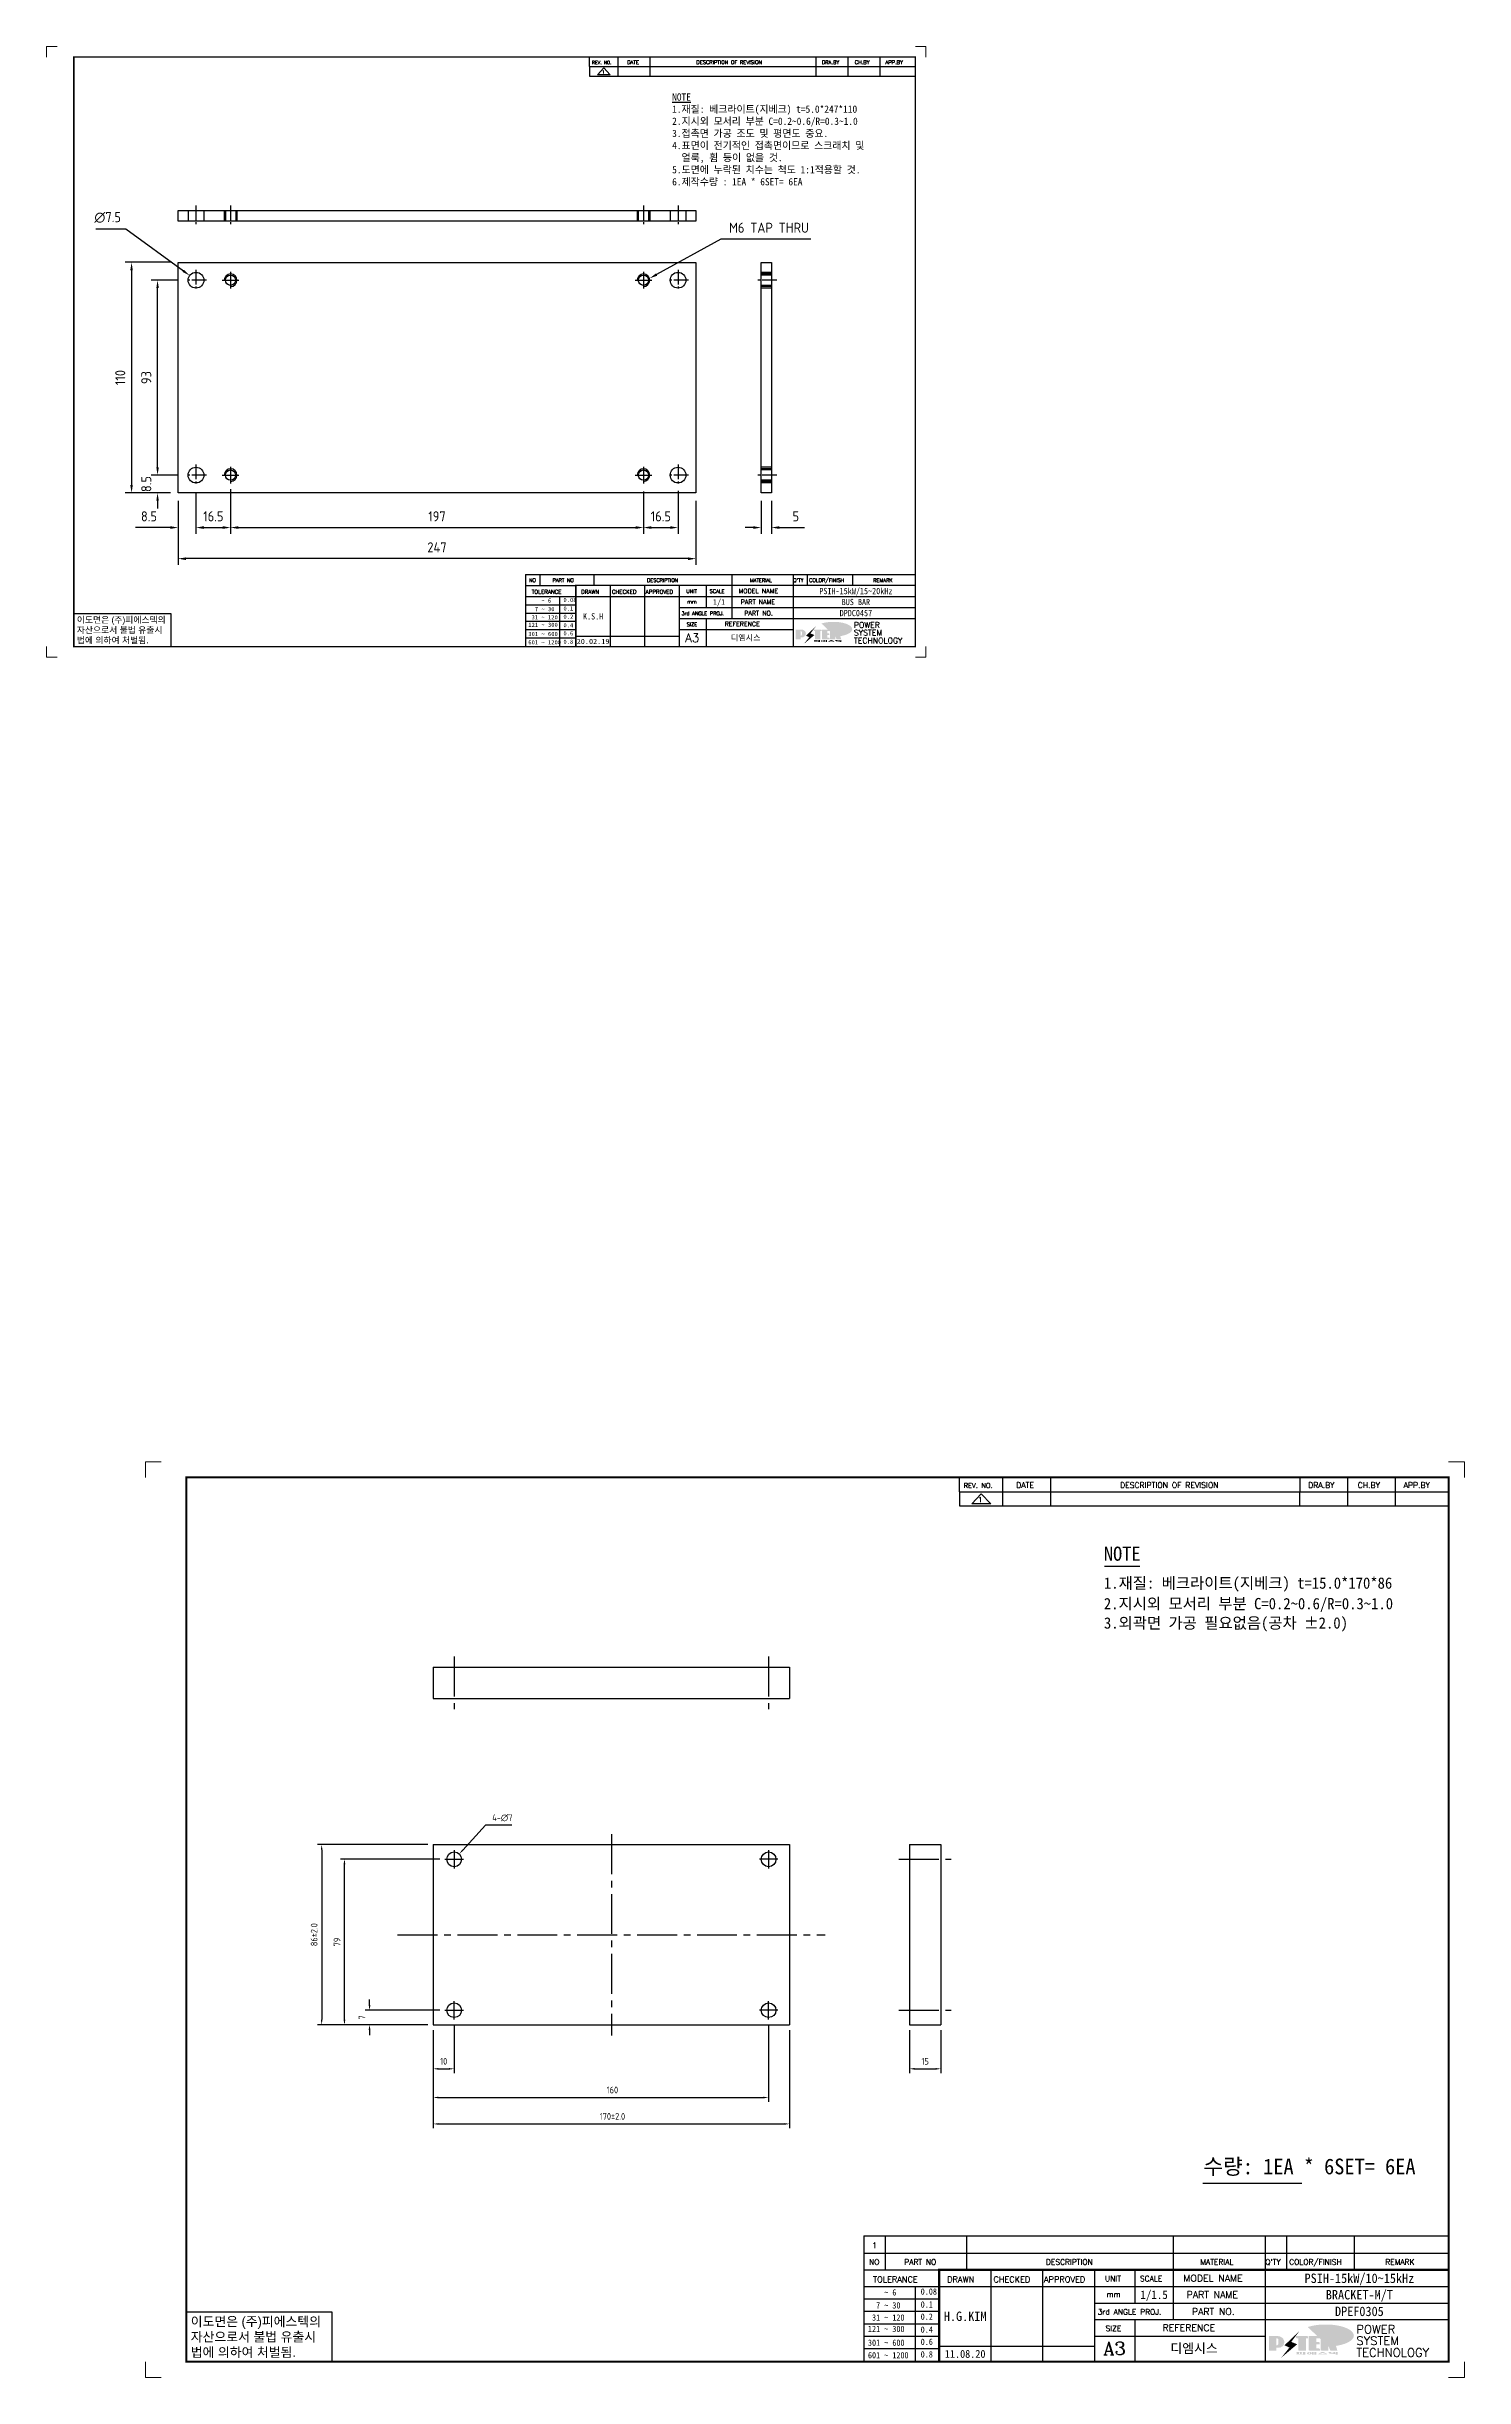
# Model space of a CAD drawing. Header units: millimetres. Extents: x 24815 to 37444, y -10619 to 6020.
# Drawn here: x 28445 to 29121, y -5323 to -4210 of the extents above; entities that cross this region are included whole.
import ezdxf
from ezdxf.enums import TextEntityAlignment as Align

# ---------------------------------------------------------------- set-up
doc = ezdxf.new("R2010")
doc.units = ezdxf.units.MM
for name, pattern in [('CENTER', [50.8, 31.75, -6.35, 6.35, -6.35]), ('CENTER1', [10, 7, -1, 1, -1]), ('CENTER2', [28.575, 19.05, -3.175, 3.175, -3.175]), ('HIDDEN', [9.525, 6.35, -3.175])]:
    doc.linetypes.add(name, pattern=pattern)
for name, color, linetype in [('CL', 1, 'CENTER'), ('FL', 3, 'Continuous'), ('FORMAT-1', 7, 'Continuous'), ('line', 3, 'Continuous')]:
    doc.layers.add(name, color=color, linetype=linetype)
doc.styles.add('h1', font='')
doc.styles.add('HAN', font='')
doc.styles.add('RC', font='ROMANC.SHX')
doc.styles.add('ROMANT', font='romant')
doc.styles.add('RT', font='ROMANT.SHX', dxfattribs={"oblique": 15})
doc.styles.get("Standard").update_dxf_attribs({"font": 'ISOCP.SHX', "bigfont": 'WHGTXT.SHX'})
doc.styles.get('h1').set_extended_font_data('New Gulim')
doc.styles.get('HAN').set_extended_font_data('GulimChe')
doc.dimstyles.new('PS-1', dxfattribs={"dimtxt": 3.2, "dimasz": 2.5, "dimexe": 2, "dimexo": 2.5, "dimgap": 2, "dimtad": 1, "dimtoh": 1, "dimrnd": 0.05, "dimzin": 12, "dimdsep": 46, "dimtxsty": 'Standard', "dimcen": 0, "dimclrt": 2, "dimazin": 3, "dimtfac": 1, "dimtofl": 0, "dimtmove": 0, "dimatfit": 3, "dimfxl": 0.18, "dimtolj": 1, "dimtzin": 0, "dimarcsym": 0})
doc.dimstyles.new('PS-1.5', dxfattribs={"dimscale": 1.5, "dimtxt": 3.2, "dimasz": 2.5, "dimexe": 2, "dimexo": 2.5, "dimgap": 2, "dimtad": 1, "dimtoh": 1, "dimrnd": 0.05, "dimzin": 12, "dimdsep": 46, "dimtxsty": 'Standard', "dimcen": 0, "dimclrt": 2, "dimazin": 3, "dimtfac": 1, "dimtofl": 0, "dimtmove": 0, "dimatfit": 3, "dimfxl": 0.18, "dimtolj": 1, "dimtzin": 0, "dimarcsym": 0})

# ---------------------------------------------------------------- blocks, each defined once
blk = doc.blocks.new('A$C25FC4D7C')
blk.add_circle((0, 0), 2.46)
at = {"layer": 'CL'}
for p, q in [((-4, 0), (4, 0)), ((0, 4), (0, -4))]:
    blk.add_line(p, q, dxfattribs=at)
at = {"layer": 'FL'}
blk.add_arc((0, 0), 3, 270, 180, dxfattribs=at)
blk = doc.blocks.new('A$C27F636C6')
at = {"color": 1, "linetype": 'CENTER1'}
for p, q in [((-224.5, 0), (-234.5, 0)), ((-229.5, 5), (-229.5, -5)), ((5.5, 0), (-4.5, 0)), ((0.5, 5), (0.5, -5)), ((-229.5, -88), (-229.5, -98)), ((0.5, -88), (0.5, -98)), ((-224.5, -93), (-234.5, -93)), ((5.5, -93), (-4.5, -93))]:
    blk.add_line(p, q, dxfattribs=at)
at = {"color": 32}
blk.add_lwpolyline([(-238, 8.5), (9, 8.5), (9, -101.5), (-238, -101.5)], close=True, dxfattribs=at)
for centre in [(-229.5, 0), (0.5, 0), (-229.5, -93), (0.5, -93)]:
    blk.add_circle(centre, 3.75, dxfattribs=at)
for p in [(-213, 0), (-16, 0), (-213, -93), (-16, -93)]:
    blk.add_blockref('A$C25FC4D7C', p)
blk = doc.blocks.new('re3')
at = {"color": 180}
for p, q in [((0, 0), (0, -4.55)), ((0, -4.55), (155.53, -4.55)), ((6.87, -0.64), (3.86, -3.91)), ((9.88, -3.91), (3.86, -3.91)), ((6.87, -0.64), (9.88, -3.91)), ((13.74, -4.55), (13.74, 0)), ((28.97, -4.55), (28.97, 0)), ((108.25, -4.55), (108.25, 0)), ((123.49, -4.55), (123.49, 0)), ((138.64, -4.55), (138.64, 0))]:
    blk.add_line(p, q, dxfattribs=at)
at = {"color": 2, "style": 'RC', "oblique": 15}
blk.add_attdef('REV.NO', text='', height=1.56, dxfattribs=at).set_placement((6.59, -2.56), align=Align.MIDDLE_CENTER)
blk.add_attdef('-1', text='', height=1.56, dxfattribs=at).set_placement((9.37, -1.66), align=Align.MIDDLE_LEFT)
at = {"color": 2, "style": 'HAN'}
for tag, p in [('REV.-DATE', (21.36, -2.28)), ('DRA.BY', (115.87, -2.28)), ('CH.BY', (131.07, -2.28)), ('APP.BY', (147.09, -2.28))]:
    blk.add_attdef(tag, text='', height=2.5, dxfattribs=at).set_placement(p, align=Align.MIDDLE_CENTER)
blk.add_attdef('DESCRIPTION-OF-REVISION', text='', height=2.5, dxfattribs=at).set_placement((31.61, -2.28), align=Align.MIDDLE_LEFT)
blk = doc.blocks.new('t3')
for p, q in [((0, 15.88), (46.25, 15.88)), ((0, 15.88), (0, 0)), ((46.25, 15.88), (46.25, 0)), ((0, 0), (46.25, 0))]:
    blk.add_line(p, q)
at = {"color": 1, "style": 'h1'}
for s, p in [('자산으로서 불법 유출시', (1.4, 6.41)), ('이도면은 (주)피에스텍의', (1.4, 11.29)), ('법에 의하여 처벌됨.', (1.4, 1.52))]:
    blk.add_text(s, height=3, dxfattribs=at).set_placement(p)
blk = doc.blocks.new('new LOGO')
at = {"layer": 'line'}
h = blk.add_hatch(color=253, dxfattribs=at)
edge = h.paths.add_edge_path()
edge.add_ellipse((334, 86), major_axis=(-166, 0), ratio=0.39426, start_angle=111.5127, end_angle=334.469)
edge.add_ellipse((314, 81), major_axis=(-154, 0), ratio=0.40699, start_angle=121.3066, end_angle=327.7437, ccw=False)
edge.add_line((394, 28), (395, 26))
h = blk.add_hatch(color=1, dxfattribs=at)
h.paths.add_polyline_path([(41, 16), (54, 16, 1), (54, 83), (0, 83), (0, 0), (41, 0)])
h.paths.add_polyline_path([(41, 28), (41, 72), (44, 72, -0.414214), (55, 61), (55, 39, -0.414214), (44, 28)], flags=16)
h.paths.add_polyline_path([(215, 72), (227, 72), (227, 83), (160, 83), (160, 72), (172, 72), (172, 0), (215, 0)])
h.paths.add_polyline_path([(276, 37), (295, 37), (295, 49), (276, 49), (276, 72), (295, 72), (295, 83), (234, 83), (234, 0), (297, 0), (297, 11), (276, 11)])
h.paths.add_polyline_path([(347, 35), (360, 0), (400, 0), (380, 67), (400, 83), (381, 83), (347, 62), (347, 83), (305, 83), (305, 0), (347, 0)])
h = blk.add_hatch(color=250, dxfattribs=at)
h.paths.add_polyline_path([(44, 69), (47, 69, -0.129793), (52, 68, 0.221832), (44, 72), (41, 72), (41, 28), (44, 28, 0.02048), (44, 28)], flags=17)
h.paths.add_polyline_path([(44, 14), (57, 14, 0.72362), (77, 74, -0.679777), (54, 16), (41, 16), (41, 0), (3, 0), (3, -3), (44, -3)])
h.paths.add_polyline_path([(118, 14), (71, -44), (77, -40), (121, 16), (92, 29), (173, 106), (177, 111), (89, 28)])
h.paths.add_polyline_path([(163, 72), (163, 69), (172, 69), (172, 72)], flags=17)
h.paths.add_polyline_path([(218, 69), (230, 69), (230, 80), (227, 80), (227, 72), (215, 72), (215, 0), (175, 0), (175, -3), (218, -3)])
h.paths.add_polyline_path([(298, 47), (295, 47), (295, 37), (276, 37), (276, 11), (279, 11), (279, 35), (298, 35)])
h.paths.add_polyline_path([(300, 8), (297, 8), (297, 0), (237, 0), (237, -3), (300, -3)])
h.paths.add_polyline_path([(298, 80), (295, 80), (295, 72), (276, 72), (276, 49), (279, 49), (279, 69), (298, 69)])
h.paths.add_polyline_path([(350, 80), (347, 80), (347, 62), (350, 64)])
h.paths.add_polyline_path([(350, 27), (347, 35), (347, 0), (308, 0), (308, -3), (350, -3)])
h.paths.add_polyline_path([(403, 80), (397, 80), (380, 67), (400, 0), (362, 0), (363, -3), (403, -3), (383, 64)])
blk.add_hatch(color=5, dxfattribs=at).paths.add_polyline_path([(166, 35), (131, 49), (180, 113), (92, 29), (121, 16), (74, -43)])
h = blk.add_hatch(color=250, dxfattribs=at)
edge = h.paths.add_edge_path()
edge.add_ellipse((238, -18), major_axis=(-14.3, 0), ratio=0.526336, start_angle=192.2456, end_angle=269.0748)
edge.add_line((238, -10), (238, -10))
edge.add_ellipse((238, -18), major_axis=(-14.3, 0), ratio=0.526336, start_angle=270.9252, end_angle=449.0748)
edge.add_line((238, -25), (238, -25))
edge.add_ellipse((238, -18), major_axis=(-14.3, 0), ratio=0.526336, start_angle=450.9252, end_angle=527.7544)
edge.add_line((252, -19), (254, -19))
edge.add_line((254, -19), (254, -27))
edge.add_line((254, -27), (263, -27))
edge.add_line((263, -27), (263, -10))
edge.add_line((263, -10), (254, -10))
edge.add_line((254, -10), (254, -16))
edge.add_line((254, -16), (252, -16))
h.paths.add_polyline_path([(241, -16), (241, -19, -1), (234, -19), (234, -16, -1)], flags=16)
h.paths.add_polyline_path([(278, -10), (268, -10), (268, -27), (278, -27)])
h.paths.add_polyline_path([(310, -10), (310, -11, -0.157169), (289, -18), (294, -20, 0.128407), (316, -16, 0.128407), (339, -20), (343, -18, -0.157169), (322, -11), (322, -10)])
h.paths.add_polyline_path([(342, -25), (342, -22), (290, -22), (290, -25)])
h.paths.add_polyline_path([(352, -10), (352, -16, 0.414214), (354, -18), (379, -18), (379, -20), (390, -20), (390, -10), (379, -10), (379, -14), (375, -14), (375, -15), (379, -15), (379, -16), (365, -16), (365, -15), (371, -15), (371, -14), (365, -14), (365, -13), (375, -13), (375, -10)])
h.paths.add_polyline_path([(394, -10), (394, -20), (405, -20), (405, -10)])
h.paths.add_polyline_path([(405, -27), (405, -21), (357, -21), (357, -23), (392, -23), (392, -27)])
h.paths.add_polyline_path([(200, -10), (200, -22), (193, -22), (193, -13), (197, -13), (197, -10), (161, -10), (161, -13), (164, -13), (164, -22), (161, -22), (161, -25), (200, -25), (200, -27), (214, -27), (214, -10)])
h.paths.add_polyline_path([(182, -13), (176, -13), (176, -22), (182, -22)], flags=17)
blk = doc.blocks.new('format-3')
at = {"color": 3, "lineweight": 9}
for p, q in [((0, 286.3), (0, 291.3)), ((5, 291.3), (0, 291.3)), ((414.5, 291.3), (419.5, 291.3)), ((419.5, 286.3), (419.5, 291.3)), ((0, 5), (0, 0)), ((5, 0), (0, 0)), ((414.5, 0), (419.5, 0)), ((419.5, 5), (419.5, 0))]:
    blk.add_line(p, q, dxfattribs=at)
at = {"color": 180}
for p, q in [((258.97, 281.75), (258.97, 286.3)), ((258.97, 281.75), (414.5, 281.75)), ((272.71, 281.75), (272.71, 286.3)), ((287.94, 281.75), (287.94, 286.3)), ((367.22, 281.75), (367.22, 286.3)), ((382.45, 281.75), (382.45, 286.3)), ((397.61, 281.75), (397.61, 286.3)), ((228.5, 39.49), (228.5, 5)), ((228.5, 39.49), (414.5, 39.49)), ((235.29, 39.49), (235.29, 34.21)), ((261.24, 34.21), (261.24, 39.49)), ((326.9, 39.49), (326.9, 34.21)), ((356.11, 39.49), (356.11, 34.21)), ((362.93, 39.49), (362.93, 34.21)), ((384.48, 39.49), (384.48, 34.21)), ((228.5, 34.21), (252.48, 34.21)), ((268.96, 5), (268.96, 34.21)), ((285.45, 5), (285.45, 34.21)), ((301.94, 5), (301.94, 34.21)), ((314.72, 34.21), (314.72, 23.65)), ((326.9, 34.21), (326.9, 18.37)), ((356.11, 34.21), (356.11, 5)), ((228.5, 28.93), (252.48, 28.93)), ((228.5, 24.98), (252.48, 24.98)), ((244.89, 5.23), (244.89, 28.93)), ((252.48, 28.93), (414.5, 28.93)), ((301.94, 23.65), (414.5, 23.65)), ((228.5, 21.03), (252.48, 21.03)), ((228.5, 17.08), (252.48, 17.08)), ((301.94, 18.37), (414.5, 18.37)), ((314.72, 18.37), (314.72, 5)), ((228.5, 13.13), (252.48, 13.13)), ((228.5, 9.18), (252.48, 9.18)), ((252.48, 9.95), (301.94, 9.95)), ((301.94, 13.09), (356.11, 13.09))]:
    blk.add_line(p, q, dxfattribs=at)
at = {"const_width": 0.7}
blk.add_lwpolyline([(252.48, 5), (252.48, 34.21), (414.5, 34.21)], dxfattribs=at)
at = {"layer": 'FORMAT-1', "const_width": 0.7}
blk.add_lwpolyline([(13, 5), (13, 286.3), (414.5, 286.3), (414.5, 5)], close=True, dxfattribs=at)
blk.add_blockref('t3', (13, 5))
at = {"xscale": 0.05400000000000027, "yscale": 0.05400000000000027, "zscale": 0.05400000000000027}
blk.add_blockref('new LOGO', (357.35, 8.65), dxfattribs=at)
at = {"color": 2}
for s, height, style, p in [('REV. NO.', 1.56, 'RC', (260.23, 282.95)), ('DATE', 1.788, 'RC', (276.95, 282.94)), ('DESCRIPTION OF REVISION', 1.7875, 'RC', (309.98, 282.94)), ('DRA.BY', 1.788, 'RC', (369.83, 282.94)), ('CH.BY', 1.788, 'RC', (385.59, 282.94)), ('APP.BY', 1.788, 'RC', (400.18, 282.94)), ('NO', 1.742, 'RC', (230.16, 35.83)), ('PART NO', 1.742, 'RC', (241.36, 35.83)), ('DESCRIPTION', 1.7424, 'RC', (286.43, 35.83)), ('MATERIAL', 1.742, 'RC', (335.52, 35.83)), ("Q'TY", 1.742, 'RC', (356.17, 35.83)), ('COLOR/FINISH', 1.7424, 'RC', (363.8, 35.83)), ('REMARK', 1.742, 'RC', (394.37, 35.83)), (' TOLERANCE', 1.9, 'RC', (230.11, 30.22)), ('DRAWN', 1.9, 'RC', (255, 30.22)), ('CHECKED', 1.9, 'RC', (269.71, 30.22)), ('APPROVED', 1.9, 'RC', (285.8, 30.22)), ('UNIT', 1.742, 'RC', (305.19, 30.55)), ('SCALE', 1.742, 'RC', (316.32, 30.55)), ('MODEL NAME', 2.178, 'RC', (330.12, 30.46)), ('  7 ~ 30', 2, 'HAN', (229.8, 21.91)), ('    ~ 6', 2, 'HAN', (229.8, 26.03)), ('0.08', 2, 'HAN', (246.57, 26.31)), ('0.1', 2, 'HAN', (246.57, 22.2)), ('mm', 1.742, 'RC', (305.67, 25.56)), ('PART NAME', 2.178, 'RC', (331.17, 25.24)), ('121 ~ 300', 2, 'HAN', (229.8, 14.42)), (' 31 ~ 120', 2, 'HAN', (229.8, 18.04)), ('0.2', 2, 'HAN', (246.57, 18.32)), ('0.4', 2, 'HAN', (246.57, 14.2)), ('3rd ANGLE PROJ.', 1.7424, 'RC', (302.87, 19.97)), ('SIZE', 1.742, 'RC', (305.39, 14.71)), ('REFERENCE', 2.178, 'RC', (323.52, 14.69)), ('PART NO.', 2.178, 'RC', (332.84, 19.85)), ('301 ~ 600', 2, 'HAN', (229.8, 10.04)), ('601 ~ 1200', 2, 'HAN', (229.8, 6.05)), ('0.6', 2, 'HAN', (246.57, 10.32)), ('0.8', 2, 'HAN', (246.57, 6.33))]:
    blk.add_text(s, height=height, dxfattribs=dict(at, style=style)).set_placement(p)
at = {"style": 'ROMANT'}
for s, p in [('POWER', (385.15, 13.96)), ('TECHNOLOGY', (385.15, 6.56)), ('SYSTEM', (385.15, 10.31))]:
    blk.add_text(s, height=2.7, dxfattribs=at).set_placement(p)
at = {"color": 2, "lineweight": 25, "style": 'RC'}
blk.add_text('A3', height=4.182, dxfattribs=at).set_placement((304.61, 7.14))
at = {"style": 'HAN'}
for tag, height, p in [('MODEL-NAME', 3, (386.1, 31.53)), ('SCALE', 2.7, (320.81, 26.29)), ('PART-NAME', 3, (386.1, 26.29)), ('PART-NO', 3, (386.1, 21.01)), ('DRA-BY', 3, (260.72, 19.44)), ('CH-BY', 3, (277.21, 19.44)), ('APP-BY', 3, (293.7, 19.44)), ('DRA-DATE', 2.5, (260.72, 7.47)), ('CH-DATE', 2.5, (277.21, 7.47)), ('APP-DATE', 2.5, (293.7, 7.47)), ('관련업체', 3, (333.52, 9.26))]:
    blk.add_attdef(tag, text='', height=height, dxfattribs=at).set_placement(p, align=Align.MIDDLE_CENTER)
blk = doc.blocks.new('*D952')
at = {"color": 0, "lineweight": -2, "transparency": 16777216}
for p, q in [((28515.9, -4423.7), (28515.9, -4443)), ((28507.4, -4427.2), (28507.4, -4443)), ((28503.7, -4440), (28487, -4440)), ((28519.7, -4440), (28523.4, -4440))]:
    blk.add_line(p, q, dxfattribs=at)
at = {"color": 0, "transparency": 16777216}
for points in [[(28503.7, -4439.3), (28503.7, -4440.6), (28507.4, -4440)], [(28519.7, -4439.3), (28519.7, -4440.6), (28515.9, -4440)]]:
    blk.add_solid(points, dxfattribs=at)
at = {"layer": 'Defpoints', "color": 0, "transparency": 16777216}
for p in [(28507.4, -4423.4), (28515.9, -4419.9), (28515.9, -4440)]:
    blk.add_point(p, dxfattribs=at)
at = {"color": 2, "transparency": 16777216, "insert": (28493.5, -4434.6), "char_height": 4.8, "attachment_point": 5}
blk.add_mtext('\\A1;8.5', dxfattribs=at)
blk = doc.blocks.new('*D953')
at = {"color": 0, "lineweight": -2, "transparency": 16777216}
for p, q in [((28515.9, -4423.7), (28515.9, -4443)), ((28532.4, -4421.7), (28532.4, -4443)), ((28519.7, -4440), (28528.7, -4440))]:
    blk.add_line(p, q, dxfattribs=at)
at = {"color": 0, "transparency": 16777216}
for points in [[(28519.7, -4439.3), (28519.7, -4440.6), (28515.9, -4440)], [(28528.7, -4439.3), (28528.7, -4440.6), (28532.4, -4440)]]:
    blk.add_solid(points, dxfattribs=at)
at = {"layer": 'Defpoints', "color": 0, "transparency": 16777216}
for p in [(28515.9, -4419.9), (28532.4, -4417.9), (28532.4, -4440)]:
    blk.add_point(p, dxfattribs=at)
at = {"color": 2, "transparency": 16777216, "insert": (28524.2, -4434.6), "char_height": 4.8, "attachment_point": 5}
blk.add_mtext('\\A1;16.5', dxfattribs=at)
blk = doc.blocks.new('*D954')
at = {"color": 0, "lineweight": -2, "transparency": 16777216}
for p, q in [((28532.4, -4421.7), (28532.4, -4443)), ((28729.4, -4422.7), (28729.4, -4443)), ((28536.2, -4440), (28725.7, -4440))]:
    blk.add_line(p, q, dxfattribs=at)
at = {"color": 0, "transparency": 16777216}
for points in [[(28536.2, -4439.3), (28536.2, -4440.6), (28532.4, -4440)], [(28725.7, -4439.3), (28725.7, -4440.6), (28729.4, -4440)]]:
    blk.add_solid(points, dxfattribs=at)
at = {"layer": 'Defpoints', "color": 0, "transparency": 16777216}
for p in [(28532.4, -4417.9), (28729.4, -4418.9), (28729.4, -4440)]:
    blk.add_point(p, dxfattribs=at)
at = {"color": 2, "transparency": 16777216, "insert": (28630.9, -4434.6), "char_height": 4.8, "attachment_point": 5}
blk.add_mtext('\\A1;197', dxfattribs=at)
blk = doc.blocks.new('*D955')
at = {"color": 0, "lineweight": -2, "transparency": 16777216}
for p, q in [((28729.4, -4422.7), (28729.4, -4443)), ((28745.9, -4422.4), (28745.9, -4443)), ((28733.2, -4440), (28742.2, -4440))]:
    blk.add_line(p, q, dxfattribs=at)
at = {"color": 0, "transparency": 16777216}
for points in [[(28733.2, -4439.3), (28733.2, -4440.6), (28729.4, -4440)], [(28742.2, -4439.3), (28742.2, -4440.6), (28745.9, -4440)]]:
    blk.add_solid(points, dxfattribs=at)
at = {"layer": 'Defpoints', "color": 0, "transparency": 16777216}
for p in [(28729.4, -4418.9), (28745.9, -4418.7), (28745.9, -4440)]:
    blk.add_point(p, dxfattribs=at)
at = {"color": 2, "transparency": 16777216, "insert": (28737.7, -4434.6), "char_height": 4.8, "attachment_point": 5}
blk.add_mtext('\\A1;16.5', dxfattribs=at)
blk = doc.blocks.new('*D956')
at = {"color": 0, "lineweight": -2, "transparency": 16777216}
for p, q in [((28507.4, -4427.2), (28507.4, -4457.8)), ((28754.4, -4427.2), (28754.4, -4457.8)), ((28750.7, -4454.8), (28511.2, -4454.8))]:
    blk.add_line(p, q, dxfattribs=at)
at = {"color": 0, "transparency": 16777216}
for points in [[(28511.2, -4454.2), (28511.2, -4455.5), (28507.4, -4454.8)], [(28750.7, -4454.2), (28750.7, -4455.5), (28754.4, -4454.8)]]:
    blk.add_solid(points, dxfattribs=at)
at = {"layer": 'Defpoints', "color": 0, "transparency": 16777216}
for p in [(28507.4, -4423.4), (28754.4, -4423.4), (28507.4, -4454.8)]:
    blk.add_point(p, dxfattribs=at)
at = {"color": 2, "transparency": 16777216, "insert": (28630.9, -4449.4), "char_height": 4.8, "attachment_point": 5}
blk.add_mtext('\\A1;247', dxfattribs=at)
blk = doc.blocks.new('*D957')
at = {"color": 0, "lineweight": -2, "transparency": 16777216}
for p, q in [((28507.2, -4414.9), (28494.6, -4414.9)), ((28497.6, -4411.2), (28497.6, -4407.4)), ((28503.7, -4423.4), (28494.6, -4423.4)), ((28497.6, -4427.2), (28497.6, -4430.9))]:
    blk.add_line(p, q, dxfattribs=at)
at = {"color": 0, "transparency": 16777216}
for points in [[(28497, -4411.2), (28498.2, -4411.2), (28497.6, -4414.9)], [(28497, -4427.2), (28498.2, -4427.2), (28497.6, -4423.4)]]:
    blk.add_solid(points, dxfattribs=at)
at = {"layer": 'Defpoints', "color": 0, "transparency": 16777216}
for p in [(28497.6, -4414.9), (28510.9, -4414.9), (28507.4, -4423.4)]:
    blk.add_point(p, dxfattribs=at)
at = {"color": 2, "transparency": 16777216, "insert": (28492.2, -4419.2), "char_height": 4.8, "attachment_point": 5, "rotation": 90}
blk.add_mtext('\\A1;8.5', dxfattribs=at)
blk = doc.blocks.new('*D958')
at = {"color": 0, "lineweight": -2, "transparency": 16777216}
for p, q in [((28507.2, -4321.9), (28494.6, -4321.9)), ((28497.6, -4411.2), (28497.6, -4325.7)), ((28507.2, -4414.9), (28494.6, -4414.9))]:
    blk.add_line(p, q, dxfattribs=at)
at = {"color": 0, "transparency": 16777216}
for points in [[(28497, -4325.7), (28498.2, -4325.7), (28497.6, -4321.9)], [(28497, -4411.2), (28498.2, -4411.2), (28497.6, -4414.9)]]:
    blk.add_solid(points, dxfattribs=at)
at = {"layer": 'Defpoints', "color": 0, "transparency": 16777216}
for p in [(28497.6, -4321.9), (28510.9, -4321.9), (28510.9, -4414.9)]:
    blk.add_point(p, dxfattribs=at)
at = {"color": 2, "transparency": 16777216, "insert": (28492.2, -4368.4), "char_height": 4.8, "attachment_point": 5, "rotation": 90}
blk.add_mtext('\\A1;93', dxfattribs=at)
blk = doc.blocks.new('*D959')
at = {"color": 0, "lineweight": -2, "transparency": 16777216}
for p, q in [((28503.7, -4313.4), (28482.2, -4313.4)), ((28485.2, -4317.2), (28485.2, -4419.7)), ((28503.7, -4423.4), (28482.2, -4423.4))]:
    blk.add_line(p, q, dxfattribs=at)
at = {"color": 0, "transparency": 16777216}
for points in [[(28484.6, -4317.2), (28485.8, -4317.2), (28485.2, -4313.4)], [(28484.6, -4419.7), (28485.8, -4419.7), (28485.2, -4423.4)]]:
    blk.add_solid(points, dxfattribs=at)
at = {"layer": 'Defpoints', "color": 0, "transparency": 16777216}
for p in [(28507.4, -4313.4), (28485.2, -4423.4), (28507.4, -4423.4)]:
    blk.add_point(p, dxfattribs=at)
at = {"color": 2, "transparency": 16777216, "insert": (28479.8, -4368.4), "char_height": 4.8, "attachment_point": 5, "rotation": 90}
blk.add_mtext('\\A1;110', dxfattribs=at)
blk = doc.blocks.new('*D960')
at = {"color": 0, "lineweight": -2, "transparency": 16777216}
for p, q in [((28468.2, -4297.4), (28482.5, -4297.4)), ((28482.5, -4297.4), (28509.9, -4317.5))]:
    blk.add_line(p, q, dxfattribs=at)
at = {"color": 0, "transparency": 16777216}
blk.add_solid([(28510.2, -4317), (28509.5, -4318), (28512.9, -4319.7)], dxfattribs=at)
at = {"layer": 'Defpoints', "color": 0, "transparency": 16777216}
for p in [(28512.9, -4319.7), (28518.9, -4324.2)]:
    blk.add_point(p, dxfattribs=at)
at = {"color": 2, "transparency": 16777216, "insert": (28473.8, -4292), "char_height": 4.8, "attachment_point": 5}
blk.add_mtext('\\A1;∅7.5', dxfattribs=at)
blk = doc.blocks.new('*D961')
at = {"color": 0, "lineweight": -2, "transparency": 16777216}
for p, q in [((28785.5, -4427.2), (28785.5, -4443)), ((28790.5, -4427.2), (28790.5, -4443)), ((28781.8, -4440), (28778, -4440)), ((28794.3, -4440), (28806.2, -4440))]:
    blk.add_line(p, q, dxfattribs=at)
at = {"color": 0, "transparency": 16777216}
for points in [[(28781.8, -4439.3), (28781.8, -4440.6), (28785.5, -4440)], [(28794.3, -4439.3), (28794.3, -4440.6), (28790.5, -4440)]]:
    blk.add_solid(points, dxfattribs=at)
at = {"layer": 'Defpoints', "color": 0, "transparency": 16777216}
for p in [(28785.5, -4423.4), (28790.5, -4423.4), (28790.5, -4440)]:
    blk.add_point(p, dxfattribs=at)
at = {"color": 2, "transparency": 16777216, "insert": (28802.1, -4434.6), "char_height": 4.8, "attachment_point": 5}
blk.add_mtext('\\A1;5', dxfattribs=at)
blk = doc.blocks.new('*D962')
at = {"color": 0, "lineweight": -2, "transparency": 16777216}
for p, q in [((28766.4, -4302.3), (28735.7, -4319.2)), ((28809.2, -4302.3), (28766.4, -4302.3))]:
    blk.add_line(p, q, dxfattribs=at)
at = {"color": 0, "transparency": 16777216}
blk.add_solid([(28735.4, -4318.7), (28736, -4319.8), (28732.4, -4321)], dxfattribs=at)
at = {"layer": 'Defpoints', "color": 0, "transparency": 16777216}
for p in [(28727.2, -4323.9), (28732.4, -4321)]:
    blk.add_point(p, dxfattribs=at)
at = {"color": 2, "transparency": 16777216, "insert": (28789.3, -4296.9), "char_height": 4.8, "attachment_point": 5}
blk.add_mtext('\\A1;M6 TAP THRU', dxfattribs=at)
blk = doc.blocks.new('*D1030')
at = {"color": 0, "lineweight": -2, "transparency": 16777216}
for p, q in [((28626.6, -5068.4), (28573.9, -5068.4)), ((28575.9, -5070.9), (28575.9, -5151.9)), ((28626.6, -5154.4), (28573.9, -5154.4))]:
    blk.add_line(p, q, dxfattribs=at)
at = {"color": 0, "transparency": 16777216}
for points in [[(28575.5, -5070.9), (28576.3, -5070.9), (28575.9, -5068.4)], [(28575.5, -5151.9), (28576.3, -5151.9), (28575.9, -5154.4)]]:
    blk.add_solid(points, dxfattribs=at)
at = {"layer": 'Defpoints', "color": 0, "transparency": 16777216}
for p in [(28629.1, -5068.4), (28575.9, -5154.4), (28629.1, -5154.4)]:
    blk.add_point(p, dxfattribs=at)
at = {"color": 2, "transparency": 16777216, "insert": (28572.3, -5111.4), "char_height": 3.2, "attachment_point": 5, "rotation": 90}
blk.add_mtext('\\A1;86±2.0', dxfattribs=at)
blk = doc.blocks.new('*D1031')
at = {"color": 0, "lineweight": -2, "transparency": 16777216}
for p, q in [((28629.1, -5156.9), (28629.1, -5203.7)), ((28799.1, -5156.9), (28799.1, -5203.7)), ((28631.6, -5201.7), (28796.6, -5201.7))]:
    blk.add_line(p, q, dxfattribs=at)
at = {"color": 0, "transparency": 16777216}
for points in [[(28631.6, -5201.3), (28631.6, -5202.1), (28629.1, -5201.7)], [(28796.6, -5201.3), (28796.6, -5202.1), (28799.1, -5201.7)]]:
    blk.add_solid(points, dxfattribs=at)
at = {"layer": 'Defpoints', "color": 0, "transparency": 16777216}
for p in [(28629.1, -5154.4), (28799.1, -5154.4), (28799.1, -5201.7)]:
    blk.add_point(p, dxfattribs=at)
at = {"color": 2, "transparency": 16777216, "insert": (28714.6, -5198.1), "char_height": 3.2, "attachment_point": 5}
blk.add_mtext('\\A1;170±2.0', dxfattribs=at)
blk = doc.blocks.new('*D1032')
at = {"color": 0, "lineweight": -2, "transparency": 16777216}
for p, q in [((28629.1, -5156.9), (28629.1, -5191.1)), ((28789.1, -5154.3), (28789.1, -5191.1)), ((28631.6, -5189.1), (28786.6, -5189.1))]:
    blk.add_line(p, q, dxfattribs=at)
at = {"color": 0, "transparency": 16777216}
for points in [[(28631.6, -5188.7), (28631.6, -5189.5), (28629.1, -5189.1)], [(28786.6, -5188.7), (28786.6, -5189.5), (28789.1, -5189.1)]]:
    blk.add_solid(points, dxfattribs=at)
at = {"layer": 'Defpoints', "color": 0, "transparency": 16777216}
for p in [(28629.1, -5154.4), (28789.1, -5151.8), (28789.1, -5189.1)]:
    blk.add_point(p, dxfattribs=at)
at = {"color": 2, "transparency": 16777216, "insert": (28714.6, -5185.5), "char_height": 3.2, "attachment_point": 5}
blk.add_mtext('\\A1;160', dxfattribs=at)
blk = doc.blocks.new('*D1033')
at = {"color": 0, "lineweight": -2, "transparency": 16777216}
for p, q in [((28629.1, -5156.9), (28629.1, -5177.4)), ((28639.1, -5154.3), (28639.1, -5177.4)), ((28631.6, -5175.4), (28636.6, -5175.4))]:
    blk.add_line(p, q, dxfattribs=at)
at = {"color": 0, "transparency": 16777216}
for points in [[(28631.6, -5175), (28631.6, -5175.8), (28629.1, -5175.4)], [(28636.6, -5175), (28636.6, -5175.8), (28639.1, -5175.4)]]:
    blk.add_solid(points, dxfattribs=at)
at = {"layer": 'Defpoints', "color": 0, "transparency": 16777216}
for p in [(28629.1, -5154.4), (28639.1, -5151.8), (28639.1, -5175.4)]:
    blk.add_point(p, dxfattribs=at)
at = {"color": 2, "transparency": 16777216, "insert": (28634.1, -5171.8), "char_height": 3.2, "attachment_point": 5}
blk.add_mtext('\\A1;10', dxfattribs=at)
blk = doc.blocks.new('*D1034')
at = {"color": 0, "lineweight": -2, "transparency": 16777216}
for p, q in [((28654.1, -5059.2), (28643.2, -5071)), ((28666.6, -5059.2), (28654.1, -5059.2))]:
    blk.add_line(p, q, dxfattribs=at)
at = {"color": 0, "transparency": 16777216}
blk.add_solid([(28642.9, -5070.8), (28643.5, -5071.3), (28641.5, -5072.9)], dxfattribs=at)
at = {"layer": 'Defpoints', "color": 0, "transparency": 16777216}
for p in [(28636.7, -5078), (28641.5, -5072.9)]:
    blk.add_point(p, dxfattribs=at)
at = {"color": 2, "transparency": 16777216, "insert": (28662.1, -5055.6), "char_height": 3.2, "attachment_point": 5}
blk.add_mtext('\\A1;4-∅7', dxfattribs=at)
blk = doc.blocks.new('*D1043')
at = {"color": 0, "lineweight": -2, "transparency": 16777216}
for p, q in [((28856.3, -5156.9), (28856.3, -5177.4)), ((28871.3, -5156.9), (28871.3, -5177.4)), ((28858.8, -5175.4), (28868.8, -5175.4))]:
    blk.add_line(p, q, dxfattribs=at)
at = {"color": 0, "transparency": 16777216}
for points in [[(28858.8, -5175), (28858.8, -5175.8), (28856.3, -5175.4)], [(28868.8, -5175), (28868.8, -5175.8), (28871.3, -5175.4)]]:
    blk.add_solid(points, dxfattribs=at)
at = {"layer": 'Defpoints', "color": 0, "transparency": 16777216}
for p in [(28856.3, -5154.4), (28871.3, -5154.4), (28871.3, -5175.4)]:
    blk.add_point(p, dxfattribs=at)
at = {"color": 2, "transparency": 16777216, "insert": (28863.8, -5171.8), "char_height": 3.2, "attachment_point": 5}
blk.add_mtext('\\A1;15', dxfattribs=at)
blk = doc.blocks.new('no3')
at = {"color": 180}
for p, q in [((0, 5.5), (0, 0)), ((0, 5.5), (186, 5.5)), ((6.79, 5.5), (6.79, 0)), ((32.74, 0.11), (32.74, 5.5)), ((98.4, 5.5), (98.4, 0)), ((127.61, 5.5), (127.61, 0)), ((134.43, 5.5), (134.43, 0)), ((155.98, 5.5), (155.98, 0))]:
    blk.add_line(p, q, dxfattribs=at)
at = {"color": 2, "style": 'RT', "oblique": 15}
blk.add_attdef('NO', text='', height=1.74, dxfattribs=at).set_placement((3.38, 2.51), align=Align.MIDDLE_CENTER)
at = {"color": 2, "style": 'HAN'}
for tag, p in [('PART-NO', (19.76, 2.75)), ('MATERIAL', (111.38, 2.75)), ("Q'TY", (131.02, 2.75)), ('COLOR/FINISH', (145.2, 2.75)), ('REMARK', (170.76, 2.75))]:
    blk.add_attdef(tag, text='', height=2.9, dxfattribs=at).set_placement(p, align=Align.MIDDLE_CENTER)
blk.add_attdef('DESCRIPTION', text='', height=2.9, dxfattribs=at).set_placement((34.51, 2.75), align=Align.MIDDLE_LEFT)
blk = doc.blocks.new('*D1045')
at = {"color": 0, "lineweight": -2, "transparency": 16777216}
for p, q in [((28632.2, -5147.4), (28596.7, -5147.4)), ((28598.7, -5144.9), (28598.7, -5142.4)), ((28626.6, -5154.4), (28596.7, -5154.4)), ((28598.7, -5156.9), (28598.7, -5159.4))]:
    blk.add_line(p, q, dxfattribs=at)
at = {"color": 0, "transparency": 16777216}
for points in [[(28598.3, -5144.9), (28599.2, -5144.9), (28598.7, -5147.4)], [(28598.3, -5156.9), (28599.2, -5156.9), (28598.7, -5154.4)]]:
    blk.add_solid(points, dxfattribs=at)
at = {"layer": 'Defpoints', "color": 0, "transparency": 16777216}
for p in [(28598.7, -5147.4), (28634.7, -5147.4), (28629.1, -5154.4)]:
    blk.add_point(p, dxfattribs=at)
at = {"color": 2, "transparency": 16777216, "insert": (28595.1, -5150.9), "char_height": 3.2, "attachment_point": 5, "rotation": 90}
blk.add_mtext('\\A1;7', dxfattribs=at)
blk = doc.blocks.new('*D1046')
at = {"color": 0, "lineweight": -2, "transparency": 16777216}
for p, q in [((28632.2, -5075.4), (28584.8, -5075.4)), ((28586.8, -5151.9), (28586.8, -5077.9)), ((28626.6, -5154.4), (28584.8, -5154.4))]:
    blk.add_line(p, q, dxfattribs=at)
at = {"color": 0, "transparency": 16777216}
for points in [[(28586.3, -5077.9), (28587.2, -5077.9), (28586.8, -5075.4)], [(28586.3, -5151.9), (28587.2, -5151.9), (28586.8, -5154.4)]]:
    blk.add_solid(points, dxfattribs=at)
at = {"layer": 'Defpoints', "color": 0, "transparency": 16777216}
for p in [(28586.8, -5075.4), (28634.7, -5075.4), (28629.1, -5154.4)]:
    blk.add_point(p, dxfattribs=at)
at = {"color": 2, "transparency": 16777216, "insert": (28583.2, -5114.9), "char_height": 3.2, "attachment_point": 5, "rotation": 90}
blk.add_mtext('\\A1;79', dxfattribs=at)

msp = doc.modelspace()

# ---------------------------------------------------------------- linework, layer by layer
at = {"color": 2, "linetype": 'HIDDEN'}
for p, q in [((28512.17357, -4288.71496), (28512.17357, -4293.71496)), ((28519.67357, -4288.71496), (28519.67357, -4293.71496)), ((28529.42357, -4288.71496), (28529.42357, -4293.71496)), ((28529.96484, -4288.71496), (28529.96484, -4293.71496)), ((28534.88231, -4288.71496), (28534.88231, -4293.71496)), ((28535.42357, -4288.71496), (28535.42357, -4293.71496)), ((28726.42357, -4288.71496), (28726.42357, -4293.71496)), ((28726.96484, -4288.71496), (28726.96484, -4293.71496)), ((28731.88231, -4288.71496), (28731.88231, -4293.71496)), ((28732.42357, -4288.71496), (28732.42357, -4293.71496)), ((28742.17357, -4288.71496), (28742.17357, -4293.71496)), ((28749.67357, -4288.71496), (28749.67357, -4293.71496)), ((28790.53976, -4318.18972), (28785.53976, -4318.18972)), ((28790.53976, -4325.68972), (28785.53976, -4325.68972)), ((28790.53976, -4411.18972), (28785.53976, -4411.18972)), ((28790.53976, -4418.68972), (28785.53976, -4418.68972))]:
    msp.add_line(p, q, dxfattribs=at)
at = {"color": 1, "linetype": 'CENTER1'}
for p, q in [((28515.92357, -4286.21496), (28515.92357, -4296.21496)), ((28532.42357, -4286.21496), (28532.42357, -4296.21496)), ((28729.42357, -4286.21496), (28729.42357, -4296.21496)), ((28745.92357, -4286.21496), (28745.92357, -4296.21496)), ((28793.03976, -4321.93972), (28783.03976, -4321.93972)), ((28793.03976, -4414.93972), (28783.03976, -4414.93972))]:
    msp.add_line(p, q, dxfattribs=at)
at = {"color": 251, "linetype": 'HIDDEN'}
for p, q in [((28790.53976, -4318.93972), (28785.53976, -4318.93972)), ((28790.53976, -4319.48099), (28785.53976, -4319.48099)), ((28790.53976, -4324.39845), (28785.53976, -4324.39845)), ((28790.53976, -4324.93972), (28785.53976, -4324.93972)), ((28790.53976, -4411.93972), (28785.53976, -4411.93972)), ((28790.53976, -4412.48099), (28785.53976, -4412.48099)), ((28790.53976, -4417.39845), (28785.53976, -4417.39845)), ((28790.53976, -4417.93972), (28785.53976, -4417.93972))]:
    msp.add_line(p, q, dxfattribs=at)
for p, q in [((28949.33967, -4935.6223), (28966.25589, -4935.6223)), ((28996.26125, -5229.89515), (29043.47954, -5229.89515))]:
    msp.add_line(p, q)
at = {"color": 1, "linetype": 'CENTER2'}
for p, q in [((28639.11113, -4978.71891), (28639.11113, -5003.71891)), ((28789.11113, -4978.71891), (28789.11113, -5003.71891)), ((28639.11113, -5071.065), (28639.11113, -5079.8227)), ((28714.11113, -5063.44502), (28714.11113, -5159.44268)), ((28789.11113, -5071.065), (28789.11113, -5079.8227)), ((28634.73227, -5075.44385), (28643.48998, -5075.44385)), ((28793.48998, -5075.44385), (28784.73227, -5075.44385)), ((28851.28035, -5075.44385), (28876.28035, -5075.44385)), ((28612.11113, -5111.44385), (28816.11113, -5111.44385)), ((28634.73227, -5147.44385), (28643.48998, -5147.44385)), ((28639.11113, -5151.8227), (28639.11113, -5143.065)), ((28793.48998, -5147.44385), (28784.73227, -5147.44385)), ((28789.11113, -5151.8227), (28789.11113, -5143.065)), ((28851.28035, -5147.44385), (28876.28035, -5147.44385))]:
    msp.add_line(p, q, dxfattribs=at)
at = {"color": 40}
for p, q in [((28629.11113, -4983.71891), (28799.11113, -4983.71891)), ((28629.11113, -4983.71891), (28629.11113, -4998.71891)), ((28799.11113, -4983.71891), (28799.11113, -4998.71891)), ((28629.11113, -4998.71891), (28799.11113, -4998.71891)), ((28629.11113, -5068.44385), (28629.11113, -5154.44385)), ((28629.11113, -5068.44385), (28799.11113, -5068.44385)), ((28799.11113, -5068.44385), (28799.11113, -5154.44385)), ((28856.28035, -5068.44385), (28856.28035, -5154.44385)), ((28856.28035, -5068.44385), (28871.28035, -5068.44385)), ((28871.28035, -5068.44385), (28871.28035, -5154.44385)), ((28629.11113, -5154.44385), (28799.11113, -5154.44385)), ((28856.28035, -5154.44385), (28871.28035, -5154.44385))]:
    msp.add_line(p, q, dxfattribs=at)
at = {"color": 32}
for points in [[(28507.42357, -4293.71496), (28507.42357, -4288.71496), (28754.42357, -4288.71496), (28754.42357, -4293.71496)], [(28785.53976, -4313.43972), (28790.53976, -4313.43972), (28790.53976, -4423.43972), (28785.53976, -4423.43972)]]:
    msp.add_lwpolyline(points, close=True, dxfattribs=at)
at = {"color": 40}
for centre in [(28639.11113, -5075.44385), (28789.11113, -5075.44385), (28639.11113, -5147.44385), (28789.11113, -5147.44385)]:
    msp.add_circle(centre, 3.5, dxfattribs=at)

# ---------------------------------------------------------------- block references
ref = msp.add_blockref('format-3', (28444.6704, -4501.77452))
ref.add_attrib('DRA-DATE', '20.02.19', dxfattribs={"height": 2.5, "style": 'HAN'}).set_placement((28705.39044, -4494.29952), align=Align.MIDDLE_CENTER)
ref.add_attrib('DRA-BY', 'K.S.H', dxfattribs={"height": 3, "style": 'HAN'}).set_placement((28705.39044, -4482.3324), align=Align.MIDDLE_CENTER)
ref.add_attrib('MODEL-NAME', 'PSIH-15kW/15~20kHz', dxfattribs={"lineweight": 35, "height": 3, "style": 'HAN'}).set_placement((28830.76589, -4470.24941), align=Align.MIDDLE_CENTER)
ref.add_attrib('PART-NAME', 'BUS BAR', dxfattribs={"lineweight": 35, "height": 3, "style": 'HAN'}).set_placement((28830.76589, -4475.48028), align=Align.MIDDLE_CENTER)
ref.add_attrib('PART-NO', 'DPDC0457', dxfattribs={"lineweight": 35, "height": 3, "style": 'HAN'}).set_placement((28830.76589, -4480.76028), align=Align.MIDDLE_CENTER)
ref.add_attrib('SCALE', '1/1', dxfattribs={"height": 2.7, "style": 'HAN'}).set_placement((28765.47849, -4475.48028), align=Align.MIDDLE_CENTER)
ref.add_attrib('관련업체', '디엠시스', dxfattribs={"height": 2.75, "style": 'HAN'}).set_placement((28778.1937, -4492.51183), align=Align.MIDDLE_CENTER)
ref = msp.add_blockref('re3', (28703.6362, -4220.02452))
ref.add_attrib('REV.NO', '1', dxfattribs={"color": 2, "height": 1.56, "style": 'RC'}).set_placement((28710.22461, -4222.58183), align=Align.MIDDLE_CENTER)
msp.add_blockref('A$C27F636C6', (28745.42357, -4321.93972))
at = {"xscale": 1.5, "yscale": 1.5, "zscale": 1.5}
msp.add_blockref('format-3', (28491.82384, -5322.6412), dxfattribs=at).add_auto_attribs({'DRA-DATE': '11.08.20', 'DRA-BY': 'H.G.KIM', 'MODEL-NAME': 'PSIH-15kW/10~15kHz', 'PART-NAME': 'BRACKET-M/T', 'PART-NO': 'DPEF0305', 'SCALE': '1/1.5', '관련업체': '디엠시스'})
ref = msp.add_blockref('re3', (28880.27254, -4900.0162), dxfattribs=dict(xscale=1.5, yscale=1.5, zscale=1.5))
ref.add_attrib('REV.NO', '1', dxfattribs={"color": 2, "height": 2.34, "style": 'RC'}).set_placement((28890.15515, -4903.85218), align=Align.MIDDLE_CENTER)
ref = msp.add_blockref('no3', (28834.57384, -5263.39984), dxfattribs=dict(xscale=1.5, yscale=1.5, zscale=1.5))
ref.add_attrib('NO', '1', dxfattribs={"color": 2, "height": 2.61, "style": 'RT'}).set_placement((28839.65062, -5259.6395), align=Align.MIDDLE_CENTER)

# ---------------------------------------------------------------- texts
at = {"color": 2, "style": 'HAN'}
for s, height, p in [('NOTE', 6.75, (28949.10874, -4932.96985)), ('1.재질: 베크라이트(지베크) t=15.0*170*86', 5.4, (28949.10874, -4946.30594)), ('3.외곽면 가공 필요없음(공차 %%P2.0)', 5.4, (28949.10874, -4965.3566)), ('2.지시외 모서리 부분 C=0.2~0.6/R=0.3~1.0', 5.4, (28949.07689, -4956.12561)), ('수량: 1EA * 6SET= 6EA', 7.5, (28996.55505, -5225.7451))]:
    msp.add_text(s, height=height, dxfattribs=at).set_placement(p)
at = {"color": 2, "insert": (28743.11006, -4232.79511), "char_height": 3.465, "attachment_point": 1, "style": 'HAN'}
msp.add_mtext_dynamic_manual_height_columns('{\\LNOTE\\P}1.재질: 베크라이트(지베크) t=5.0*247*110\\P2.지시외 모서리 부분 C=0.2~0.6/R=0.3~1.0\\P3.접촉면 가공 조도 및 평면도 중요.\\P4.표면이 전기적인 접촉면이므로 스크래치 및\\P  얼룩, 휨 등이 없을 것.\\P5.도면에 누락된 치수는 척도 1:1적용할 것.\\P{\\C1;6.제작수량 : 1EA * 6SET= 6EA}', width=557.9786429, gutter_width=769.29545, heights=[0], dxfattribs=at)

# ---------------------------------------------------------------- dimensions: what is measured, and where the dimension line sits
dim = msp.add_diameter_dim_2p(p1=(28518.9488, -4324.15568), p2=(28512.89834, -4319.72376), dimstyle='PS-1.5')
dim.commit()
dim.dimension.update_dxf_attribs({"geometry": '*D960', "text_midpoint": (28473.83318, -4297.42245), "dimtype": 163})
dim = msp.add_diameter_dim_2p(p1=(28727.15082, -4323.93418), p2=(28732.4054, -4321.03775), text='<> TAP THRU', dimstyle='PS-1.5', override={"dimpost": 'M<>'})
dim.commit()
dim.dimension.update_dxf_attribs({"geometry": '*D962', "text_midpoint": (28789.32367, -4302.2862), "dimtype": 163})
for base, p1, p2, dimstyle, picture, middle in [((28485.20567, -4423.43972), (28507.42357, -4313.43972), (28507.42357, -4423.43972), 'PS-1.5', '*D959', (28479.80567, -4368.43972)), ((28586.76231, -5075.44385), (28629.11113, -5154.44385), (28634.73227, -5075.44385), 'PS-1', '*D1046', (28583.16231, -5114.94385)), ((28598.74207, -5147.44385), (28629.11113, -5154.44385), (28634.73227, -5147.44385), 'PS-1', '*D1045', (28595.14207, -5150.94385))]:
    dim = msp.add_linear_dim(base=base, p1=p1, p2=p2, angle=90, dimstyle=dimstyle)
    dim.commit()
    dim.dimension.update_dxf_attribs({"geometry": picture, "text_midpoint": middle})
for base, p1, p2, dimstyle, override, picture, middle in [((28497.60264, -4321.93972), (28510.92357, -4414.93972), (28510.92357, -4321.93972), 'PS-1.5', {"dimtmove": 1}, '*D958', (28492.20264, -4368.43972)), ((28575.93279, -5154.44268), (28629.11113, -5068.44502), (28629.11113, -5154.44268), 'PS-1', {"dimtol": 1, "dimtp": 2, "dimtm": 2, "dimtdec": 1}, '*D1030', (28572.33248, -5111.44385))]:
    dim = msp.add_linear_dim(base=base, p1=p1, p2=p2, angle=90, dimstyle=dimstyle, override=override)
    dim.commit()
    dim.dimension.update_dxf_attribs({"geometry": picture, "text_midpoint": middle})
dim = msp.add_linear_dim(base=(28497.60264, -4414.93972), p1=(28507.42357, -4423.43972), p2=(28510.92357, -4414.93972), angle=90, dimstyle='PS-1.5')
dim.commit()
dim.dimension.update_dxf_attribs({"geometry": '*D957', "text_midpoint": (28497.60264, -4419.18972), "dimtype": 160})
for base, p1, p2, dimstyle, picture, middle in [((28515.92357, -4439.97449), (28507.42357, -4423.43972), (28515.92357, -4419.93972), 'PS-1.5', '*D952', (28493.46416, -4439.97449)), ((28789.11113, -5189.06855), (28629.11113, -5154.44268), (28789.11113, -5151.8227), 'PS-1', '*D1032', (28714.61113, -5189.06855))]:
    dim = msp.add_linear_dim(base=base, p1=p1, p2=p2, dimstyle=dimstyle)
    dim.commit()
    dim.dimension.update_dxf_attribs({"geometry": picture, "text_midpoint": middle, "dimtype": 160})
for base, p1, p2, dimstyle, picture, middle in [((28507.42357, -4454.84781), (28754.42357, -4423.43972), (28507.42357, -4423.43972), 'PS-1.5', '*D956', (28630.92357, -4449.44734)), ((28790.53976, -4439.97449), (28785.53976, -4423.43972), (28790.53976, -4423.43972), 'PS-1.5', '*D961', (28802.09917, -4434.57449)), ((28639.11113, -5175.38722), (28629.11113, -5154.44268), (28639.11113, -5151.8227), 'PS-1', '*D1033', (28634.11113, -5171.78722)), ((28871.28035, -5175.38839), (28856.28035, -5154.44385), (28871.28035, -5154.44385), 'PS-1', '*D1043', (28863.78035, -5171.78839))]:
    dim = msp.add_linear_dim(base=base, p1=p1, p2=p2, dimstyle=dimstyle)
    dim.commit()
    dim.dimension.update_dxf_attribs({"geometry": picture, "text_midpoint": middle})
for base, p1, p2, picture, middle in [((28532.42357, -4439.97449), (28515.92357, -4419.93972), (28532.42357, -4417.93972), '*D953', (28524.17357, -4434.57449)), ((28729.42357, -4439.97449), (28532.42357, -4417.93972), (28729.42357, -4418.93972), '*D954', (28630.92357, -4434.57449)), ((28745.92357, -4439.97449), (28729.42357, -4418.93972), (28745.92357, -4418.68972), '*D955', (28737.67357, -4434.57449))]:
    dim = msp.add_linear_dim(base=base, p1=p1, p2=p2, dimstyle='PS-1.5', override={"dimtmove": 1})
    dim.commit()
    dim.dimension.update_dxf_attribs({"geometry": picture, "text_midpoint": middle})
dim = msp.add_diameter_dim_2p(p1=(28636.73696, -5078.01549), p2=(28641.48529, -5072.87221), text='4-<>', dimstyle='PS-1')
dim.commit()
dim.dimension.update_dxf_attribs({"geometry": '*D1034', "text_midpoint": (28662.11218, -5059.21574), "dimtype": 163})
dim = msp.add_linear_dim(base=(28799.11113, -5201.7093), p1=(28629.11113, -5154.44268), p2=(28799.11113, -5154.44268), angle=180, dimstyle='PS-1', override={"dimtol": 1, "dimtp": 2, "dimtm": 2, "dimtdec": 1})
dim.commit()
dim.dimension.update_dxf_attribs({"geometry": '*D1031', "text_midpoint": (28714.61113, -5201.7093), "dimtype": 160})

doc.saveas('drawing.dxf')
